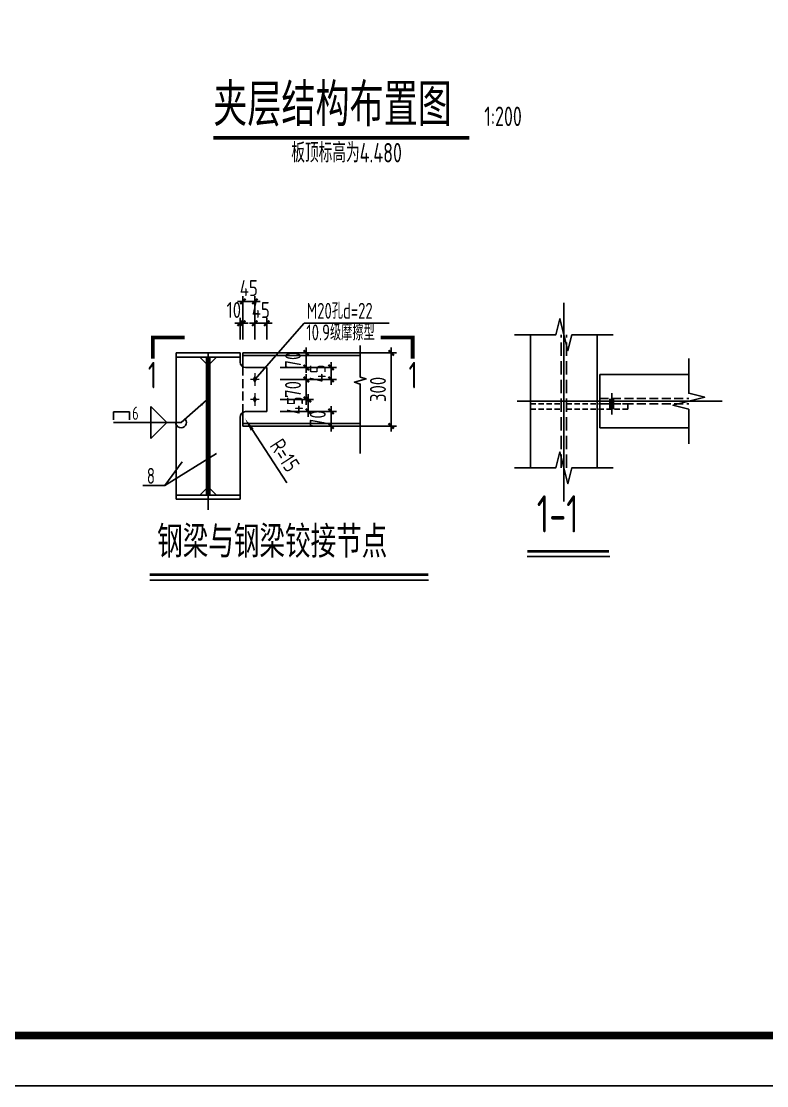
# Model space of a CAD drawing. Extents: x 180850 to 1399066, y 113487 to 334416.
# Drawn here: x 585279 to 606269, y 136382 to 166362 of the extents above; entities that cross this region are included whole.
import ezdxf
from ezdxf.enums import TextEntityAlignment as Align

# ---------------------------------------------------------------- set-up
doc = ezdxf.new("R2010")
doc.units = 0
doc.header["$LTSCALE"] = 1000
doc.linetypes.add('DASH', pattern=[0.35, 0.25, -0.1])
doc.linetypes.add('DASHED', pattern=[0.75, 0.5, -0.25])
for name, color, linetype in [('AXIS', 3, 'Continuous'), ('BOLT', 251, 'Continuous'), ('DIM_SYMB', 3, 'Continuous'), ('GL', 150, 'Continuous'), ('GZ', 50, 'Continuous'), ('NUM', 7, 'Continuous'), ('PUB_DIM', 3, 'Continuous'), ('PUB_TEXT', 7, 'Continuous'), ('PUB_TITLE', 4, 'Continuous'), ('PZ', 202, 'Continuous'), ('Steelx', 6, 'DASHED'), ('STXT_HF', 7, 'Continuous'), ('STXT_HF_TEXT', 7, 'Continuous'), ('TEXT', 7, 'Continuous'), ('THIN', 7, 'Continuous')]:
    doc.layers.add(name, color=color, linetype=linetype)
doc.layers.add('螺栓', color=15, linetype='Continuous', lineweight=18)
doc.styles.get("Standard").update_dxf_attribs({"font": 'gbenor.shx', "bigfont": 'gbcbig.shx'})
doc.styles.add('TSSD_Dimension', font='Tssdeng.shx', dxfattribs={"width": 0.8, "bigfont": 'hztxt.shx'})
doc.styles.add('TSSD_Label', font='tssdeng.shx', dxfattribs={"width": 0.7, "bigfont": 'hztxt.shx'})
doc.styles.add('TSSD_Norm', font='tssdeng.shx', dxfattribs={"bigfont": 'hztxt.shx'})
doc.styles.add('XD2008', font='tssdeng.shx', dxfattribs={"width": 0.7, "bigfont": 'hztxt.shx'})
doc.styles.add('标准字体', font='tssdeng.shx', dxfattribs={"width": 0.7, "bigfont": 'tssdchn.shx'})
doc.dimstyles.new('TSAN_20_150', dxfattribs={"dimtxt": 450, "dimasz": 150, "dimexe": 150, "dimexo": 375, "dimgap": 150, "dimtad": 2, "dimlfac": 0.133333, "dimzin": 0, "dimdsep": 46, "dimtxsty": 'TSSD_Dimension', "dimblk": 'CLOSEDBLANK', "dimblk1": 'CLOSEDBLANK', "dimblk2": 'CLOSEDBLANK', "dimcen": 0, "dimdle": 150, "dimclrt": 7, "dimadec": 0, "dimazin": 0, "dimtfac": 1, "dimtdec": 0, "dimtix": 1, "dimtmove": 2, "dimatfit": 3, "dimldrblk": 'CLOSEDBLANK', "dimfxl": 1, "dimtolj": 1, "dimtzin": 0, "dimarcsym": 0})
doc.dimstyles.new('TSSD_20_150', dxfattribs={"dimtxt": 450, "dimasz": 150, "dimexe": 150, "dimexo": 375, "dimgap": 150, "dimtad": 1, "dimdec": 0, "dimlfac": 0.133333, "dimzin": 0, "dimdsep": 46, "dimtxsty": 'TSSD_Dimension', "dimblk": 'ARCHTICK', "dimcen": 0, "dimdle": 150, "dimclrt": 7, "dimadec": 0, "dimazin": 0, "dimtfac": 1, "dimtdec": 0, "dimtix": 1, "dimtmove": 2, "dimatfit": 3, "dimfxl": 1, "dimtolj": 1, "dimtzin": 0, "dimarcsym": 0})
doc.dimstyles.new('TSSD_LEADER_STYLE_200.0', dxfattribs={"dimtxt": 0.18, "dimasz": 200, "dimexe": 0.18, "dimexo": 0.0625, "dimgap": 0.09, "dimtad": 0, "dimtih": 1, "dimtoh": 1, "dimdec": 4, "dimzin": 0, "dimdsep": 46, "dimtxsty": 'Standard', "dimcen": 0.09, "dimadec": 0, "dimazin": 0, "dimtfac": 1, "dimtdec": 4, "dimtofl": 0, "dimtmove": 0, "dimatfit": 3, "dimfxl": 1, "dimtolj": 1, "dimtzin": 0, "dimarcsym": 0})

# ---------------------------------------------------------------- blocks, each defined once
blk = doc.blocks.new('_ClosedBlank')
at = {"color": 0}
blk.add_lwpolyline([(0, 0, 0, 0.658, 0), (-2.5, 0, 0.658, 0.658, 0)], format="xyseb", dxfattribs=at)
blk = doc.blocks.new('*D25')
at = {"layer": 'AXIS', "color": 0, "lineweight": -2, "transparency": 16777216}
blk.add_line((592755, 153360), (591658, 155048), dxfattribs=at)
at = {"layer": 'Defpoints', "color": 0, "transparency": 16777216}
for p in [(591483, 155317), (591576, 155173)]:
    blk.add_point(p, dxfattribs=at)
at = {"layer": 'AXIS', "color": 0, "lineweight": -2, "transparency": 16777216, "xscale": 150, "yscale": 150, "zscale": 150, "rotation": 123.0198582543646}
blk.add_blockref('_ClosedBlank', (591576, 155173), dxfattribs=at)
at = {"layer": 'AXIS', "color": 7, "transparency": 16777216, "insert": (592697, 154137), "char_height": 450, "attachment_point": 5, "rotation": 303.0199, "style": 'TSSD_Dimension'}
blk.add_mtext('\\A1;R=15', dxfattribs=at)
blk = doc.blocks.new('高强螺栓')
at = {"layer": '螺栓'}
for p, q in [((16, 0), (-16, 0)), ((0, 24), (0, -24))]:
    blk.add_line(p, q, dxfattribs=at)
blk.add_solid([(-8, 0), (0, 16), (0, -16), (8, 0)], dxfattribs=at)
blk = doc.blocks.new('_ArchTick')
at = {"color": 0, "linetype": 'ByBlock', "const_width": 0.4}
blk.add_lwpolyline([(-0.5, -0.5), (0.5, 0.5)], dxfattribs=at)
blk = doc.blocks.new('*D26')
at = {"layer": 'AXIS', "color": 0, "lineweight": -2, "transparency": 16777216}
for p, q in [((592567, 155711), (593510, 155711)), ((593360, 155711), (593360, 155861)), ((593360, 155711), (593360, 155374)), ((592567, 155374), (593510, 155374)), ((593360, 155374), (593360, 155224))]:
    blk.add_line(p, q, dxfattribs=at)
at = {"layer": 'Defpoints', "color": 0, "transparency": 16777216}
for p in [(592192, 155711), (592192, 155374), (593360, 155374)]:
    blk.add_point(p, dxfattribs=at)
at = {"layer": 'AXIS', "color": 0, "lineweight": -2, "transparency": 16777216, "xscale": 150, "yscale": 150, "zscale": 150}
for p, rotation in [((593360, 155711), 270), ((593360, 155374), 90)]:
    blk.add_blockref('_ArchTick', p, dxfattribs=dict(at, rotation=rotation))
at = {"layer": 'AXIS', "color": 7, "transparency": 16777216, "insert": (592985, 155543), "char_height": 450, "attachment_point": 5, "rotation": 90, "style": 'TSSD_Dimension'}
blk.add_mtext('\\A1;45', dxfattribs=at)
blk = doc.blocks.new('*D27')
at = {"layer": 'AXIS', "color": 0, "lineweight": -2, "transparency": 16777216}
for p, q in [((591854, 157399), (591854, 158006)), ((592192, 157399), (592192, 158006)), ((591854, 157856), (591704, 157856)), ((592192, 157856), (591854, 157856)), ((592192, 157856), (592342, 157856))]:
    blk.add_line(p, q, dxfattribs=at)
at = {"layer": 'Defpoints', "color": 0, "transparency": 16777216}
for p in [(591854, 157856), (591854, 157024), (592192, 157024)]:
    blk.add_point(p, dxfattribs=at)
at = {"layer": 'AXIS', "color": 0, "lineweight": -2, "transparency": 16777216, "xscale": 150, "yscale": 150, "zscale": 150}
blk.add_blockref('_ArchTick', (591854, 157856), dxfattribs=at)
at = {"layer": 'AXIS', "color": 0, "lineweight": -2, "transparency": 16777216, "xscale": 150, "yscale": 150, "zscale": 150, "rotation": 180}
blk.add_blockref('_ArchTick', (592192, 157856), dxfattribs=at)
at = {"layer": 'AXIS', "color": 7, "transparency": 16777216, "insert": (592023, 158231), "char_height": 450, "attachment_point": 5, "style": 'TSSD_Dimension'}
blk.add_mtext('\\A1;45', dxfattribs=at)
blk = doc.blocks.new('*D28')
at = {"layer": 'AXIS', "color": 0, "lineweight": -2, "transparency": 16777216}
for p, q in [((592567, 155374), (594153, 155374)), ((594003, 155374), (594003, 155524)), ((594003, 154961), (594003, 155374)), ((593729, 154961), (594153, 154961)), ((594003, 154961), (594003, 154811))]:
    blk.add_line(p, q, dxfattribs=at)
at = {"layer": 'Defpoints', "color": 0, "transparency": 16777216}
for p in [(592192, 155374), (594003, 155374), (593354, 154961)]:
    blk.add_point(p, dxfattribs=at)
at = {"layer": 'AXIS', "color": 0, "lineweight": -2, "transparency": 16777216, "xscale": 150, "yscale": 150, "zscale": 150}
for p, rotation in [((594003, 155374), 270), ((594003, 154961), 90)]:
    blk.add_blockref('_ArchTick', p, dxfattribs=dict(at, rotation=rotation))
at = {"layer": 'AXIS', "color": 7, "transparency": 16777216, "insert": (593628, 155168), "char_height": 450, "attachment_point": 5, "rotation": 90, "style": 'TSSD_Dimension'}
blk.add_mtext('\\A1;70', dxfattribs=at)
blk = doc.blocks.new('*D29')
at = {"layer": 'AXIS', "color": 0, "lineweight": -2, "transparency": 16777216}
for p, q in [((593304, 157024), (593304, 157174)), ((592564, 157024), (593454, 157024)), ((593304, 156611), (593304, 157024)), ((592567, 156611), (593454, 156611)), ((593304, 156611), (593304, 156461))]:
    blk.add_line(p, q, dxfattribs=at)
at = {"layer": 'Defpoints', "color": 0, "transparency": 16777216}
for p in [(592189, 157024), (593304, 157024), (592192, 156611)]:
    blk.add_point(p, dxfattribs=at)
at = {"layer": 'AXIS', "color": 0, "lineweight": -2, "transparency": 16777216, "xscale": 150, "yscale": 150, "zscale": 150}
for p, rotation in [((593304, 157024), 270), ((593304, 156611), 90)]:
    blk.add_blockref('_ArchTick', p, dxfattribs=dict(at, rotation=rotation))
at = {"layer": 'AXIS', "color": 7, "transparency": 16777216, "insert": (592929, 156818), "char_height": 450, "attachment_point": 5, "rotation": 90, "style": 'TSSD_Dimension'}
blk.add_mtext('\\A1;70', dxfattribs=at)
blk = doc.blocks.new('*D30')
at = {"layer": 'AXIS', "color": 0, "lineweight": -2, "transparency": 16777216}
for p, q in [((595696, 154811), (595696, 157174)), ((593729, 157024), (595846, 157024)), ((593729, 154961), (595846, 154961))]:
    blk.add_line(p, q, dxfattribs=at)
at = {"layer": 'Defpoints', "color": 0, "transparency": 16777216}
for p in [(593354, 157024), (595696, 157024), (593354, 154961)]:
    blk.add_point(p, dxfattribs=at)
at = {"layer": 'AXIS', "color": 0, "lineweight": -2, "transparency": 16777216, "xscale": 150, "yscale": 150, "zscale": 150}
for p, rotation in [((595696, 157024), 90), ((595696, 154961), 270)]:
    blk.add_blockref('_ArchTick', p, dxfattribs=dict(at, rotation=rotation))
at = {"layer": 'AXIS', "color": 7, "transparency": 16777216, "insert": (595321, 155993), "char_height": 450, "attachment_point": 5, "rotation": 90, "style": 'TSSD_Dimension'}
blk.add_mtext('\\A1;300', dxfattribs=at)
blk = doc.blocks.new('*D31')
at = {"layer": 'AXIS', "color": 0, "lineweight": -2, "transparency": 16777216}
for p, q in [((591442, 157399), (591442, 158006)), ((591517, 157399), (591517, 158006)), ((591442, 157856), (591292, 157856)), ((591517, 157856), (591442, 157856)), ((591517, 157856), (591667, 157856))]:
    blk.add_line(p, q, dxfattribs=at)
at = {"layer": 'Defpoints', "color": 0, "transparency": 16777216}
for p in [(591442, 157856), (591442, 157024), (591517, 157024)]:
    blk.add_point(p, dxfattribs=at)
at = {"layer": 'AXIS', "color": 0, "lineweight": -2, "transparency": 16777216, "xscale": 150, "yscale": 150, "zscale": 150}
blk.add_blockref('_ArchTick', (591442, 157856), dxfattribs=at)
at = {"layer": 'AXIS', "color": 0, "lineweight": -2, "transparency": 16777216, "xscale": 150, "yscale": 150, "zscale": 150, "rotation": 180}
blk.add_blockref('_ArchTick', (591517, 157856), dxfattribs=at)
at = {"layer": 'AXIS', "color": 7, "transparency": 16777216, "insert": (591263, 158231), "char_height": 450, "attachment_point": 5, "style": 'TSSD_Dimension'}
blk.add_mtext('\\A1;10', dxfattribs=at)
blk = doc.blocks.new('*D32')
at = {"layer": 'AXIS', "color": 0, "lineweight": -2, "transparency": 16777216}
for p, q in [((591517, 157399), (591517, 158623)), ((591854, 157399), (591854, 158623)), ((591517, 158473), (591367, 158473)), ((591517, 158473), (591854, 158473)), ((591854, 158473), (592004, 158473))]:
    blk.add_line(p, q, dxfattribs=at)
at = {"layer": 'Defpoints', "color": 0, "transparency": 16777216}
for p in [(591854, 158473), (591517, 157024), (591854, 157024)]:
    blk.add_point(p, dxfattribs=at)
at = {"layer": 'AXIS', "color": 0, "lineweight": -2, "transparency": 16777216, "xscale": 150, "yscale": 150, "zscale": 150}
blk.add_blockref('_ArchTick', (591517, 158473), dxfattribs=at)
at = {"layer": 'AXIS', "color": 0, "lineweight": -2, "transparency": 16777216, "xscale": 150, "yscale": 150, "zscale": 150, "rotation": 180}
blk.add_blockref('_ArchTick', (591854, 158473), dxfattribs=at)
at = {"layer": 'AXIS', "color": 7, "transparency": 16777216, "insert": (591685, 158848), "char_height": 450, "attachment_point": 5, "style": 'TSSD_Dimension'}
blk.add_mtext('\\A1;45', dxfattribs=at)
blk = doc.blocks.new('*D33')
at = {"layer": 'AXIS', "color": 0, "lineweight": -2, "transparency": 16777216}
for p, q in [((592567, 156611), (594153, 156611)), ((594003, 156611), (594003, 156761)), ((594003, 156611), (594003, 156274)), ((592567, 156274), (594153, 156274)), ((594003, 156274), (594003, 156124))]:
    blk.add_line(p, q, dxfattribs=at)
at = {"layer": 'Defpoints', "color": 0, "transparency": 16777216}
for p in [(592192, 156611), (592192, 156274), (594003, 156274)]:
    blk.add_point(p, dxfattribs=at)
at = {"layer": 'AXIS', "color": 0, "lineweight": -2, "transparency": 16777216, "xscale": 150, "yscale": 150, "zscale": 150}
for p, rotation in [((594003, 156611), 270), ((594003, 156274), 90)]:
    blk.add_blockref('_ArchTick', p, dxfattribs=dict(at, rotation=rotation))
at = {"layer": 'AXIS', "color": 7, "transparency": 16777216, "insert": (593628, 156443), "char_height": 450, "attachment_point": 5, "rotation": 90, "style": 'TSSD_Dimension'}
blk.add_mtext('\\A1;45', dxfattribs=at)
blk = doc.blocks.new('_WELD004')
at = {"color": 0, "linetype": 'ByBlock'}
for p, q in [((0, 1), (1, 0)), ((0, 0), (0, 1))]:
    blk.add_line(p, q, dxfattribs=at)
blk = doc.blocks.new('_WELD0013')
at = {"color": 0, "linetype": 'ByBlock'}
for p, q in [((0.5, 1), (0, 1)), ((0.5, 0), (0.5, 1)), ((0, 0), (0.5, 0))]:
    blk.add_line(p, q, dxfattribs=at)
blk = doc.blocks.new('*D34')
at = {"layer": 'AXIS', "color": 0, "lineweight": -2, "transparency": 16777216}
for p, q in [((592567, 156274), (593454, 156274)), ((593304, 156274), (593304, 156424)), ((593304, 155711), (593304, 156274)), ((592567, 155711), (593454, 155711)), ((593304, 155711), (593304, 155561))]:
    blk.add_line(p, q, dxfattribs=at)
at = {"layer": 'Defpoints', "color": 0, "transparency": 16777216}
for p in [(592192, 156274), (593304, 156274), (592192, 155711)]:
    blk.add_point(p, dxfattribs=at)
at = {"layer": 'AXIS', "color": 0, "lineweight": -2, "transparency": 16777216, "xscale": 150, "yscale": 150, "zscale": 150}
for p, rotation in [((593304, 156274), 270), ((593304, 155711), 90)]:
    blk.add_blockref('_ArchTick', p, dxfattribs=dict(at, rotation=rotation))
at = {"layer": 'AXIS', "color": 7, "transparency": 16777216, "insert": (592929, 155993), "char_height": 450, "attachment_point": 5, "rotation": 90, "style": 'TSSD_Dimension'}
blk.add_mtext('\\A1;70', dxfattribs=at)

msp = doc.modelspace()

# ---------------------------------------------------------------- linework, layer by layer
at = {"layer": 'AXIS'}
for p, q in [((600557.47, 158429.88), (600557.47, 152838.38)), ((590541.6, 157023.94), (590541.6, 152598.94)), ((605013.48, 155660.44), (599244.97, 155660.44)), ((601906.64, 155285.44), (601906.64, 155885.44))]:
    msp.add_line(p, q, dxfattribs=at)
at = {"layer": 'BOLT', "const_width": 150}
msp.add_lwpolyline([(601906.64, 155735.44), (601906.64, 155435.44)], dxfattribs=at)
at = {"layer": 'DIM_SYMB', "const_width": 105}
msp.add_lwpolyline([(590683.55, 163079.8), (597895.7, 163079.8)], dxfattribs=at)
at = {"layer": 'GL'}
for p, q in [((589641.6, 157023.94), (589641.6, 156903.94)), ((589641.6, 157023.94), (591441.6, 157023.94)), ((589641.6, 156903.94), (591441.6, 156903.94)), ((590496.6, 156903.94), (590496.6, 153018.94)), ((590586.6, 156903.94), (590586.6, 153018.94)), ((591441.6, 157023.94), (591441.6, 156903.94)), ((591516.6, 157023.94), (594823.52, 157023.94)), ((591516.6, 157023.94), (591516.6, 156631.54)), ((591516.6, 156948.94), (594823.52, 156948.94)), ((601565.2, 156410.44), (601565.2, 154910.44)), ((601565.2, 156410.44), (604075.44, 156410.44)), ((591516.6, 155345.89), (591516.6, 154957.69)), ((591516.6, 155036.44), (594823.52, 155036.44)), ((591516.6, 154961.44), (594823.52, 154961.44)), ((601565.2, 154910.44), (604075.44, 154910.44)), ((589641.6, 152898.94), (589641.6, 153018.94)), ((589641.6, 153018.94), (591441.6, 153018.94)), ((591441.6, 152898.94), (591441.6, 153018.94)), ((589641.6, 152898.94), (591441.6, 152898.94))]:
    msp.add_line(p, q, dxfattribs=at)
at = {"layer": 'GL', "linetype": 'DASH'}
for p, q in [((591516.6, 156631.54), (591516.6, 155345.89)), ((601565.2, 155585.44), (601565.2, 155735.44)), ((601565.2, 155735.44), (604075.44, 155735.44)), ((601565.2, 155585.44), (604075.44, 155585.44))]:
    msp.add_line(p, q, dxfattribs=at)
at = {"layer": 'GL'}
for points in [[(594823.52, 157233.94), (594823.52, 156340.39), (594988.52, 156287.89), (594658.52, 156197.89), (594823.52, 156145.39), (594823.52, 154188.94)], [(604075.44, 156860.44), (604075.44, 155885.44), (604525.44, 155772.94), (603625.44, 155547.94), (604075.44, 155435.44), (604075.44, 154460.44)]]:
    msp.add_lwpolyline(points, dxfattribs=at)
at = {"layer": 'GZ'}
for p, q in [((599619.97, 153785.44), (599619.97, 157535.44)), ((601494.97, 153785.44), (601494.97, 157535.44))]:
    msp.add_line(p, q, dxfattribs=at)
at = {"layer": 'GZ', "linetype": 'DASH', "ltscale": 1.5}
for p, q in [((600482.47, 153785.44), (600482.47, 157535.44)), ((600632.47, 153785.44), (600632.47, 157535.44))]:
    msp.add_line(p, q, dxfattribs=at)
at = {"layer": 'GZ'}
for points in [[(599169.97, 157535.44), (600332.47, 157535.44), (600444.97, 157985.44), (600669.97, 157085.44), (600782.47, 157535.44), (601944.97, 157535.44)], [(599169.97, 153785.44), (600332.47, 153785.44), (600444.97, 154235.44), (600669.97, 153335.44), (600782.47, 153785.44), (601944.97, 153785.44)]]:
    msp.add_lwpolyline(points, dxfattribs=at)
at = {"layer": 'NUM', "const_width": 75}
for points in [[(599527.32, 151436.88), (601827.32, 151436.88)], [(588894.87, 150771.5), (596741.52, 150771.5)]]:
    msp.add_lwpolyline(points, dxfattribs=at)
at = {"layer": 'PUB_DIM', "const_width": 105}
for points in [[(589883.15, 157458.6), (588983.15, 157458.6), (588983.15, 156858.6)], [(595399.93, 157458.6), (596299.93, 157458.6), (596299.93, 156858.6)]]:
    msp.add_lwpolyline(points, dxfattribs=at)
at = {"layer": 'PUB_TITLE'}
msp.add_lwpolyline([(552677.75, 220381.89), (671606.93, 220381.89), (671606.93, 136381.97), (552677.75, 136381.97)], close=True, dxfattribs=at)
at = {"layer": 'PUB_TITLE', "const_width": 212.12}
msp.add_lwpolyline([(556213.1, 137796.11), (556213.1, 218967.75), (670192.79, 218967.75), (670192.79, 137796.11)], close=True, dxfattribs=at)
at = {"layer": 'PZ'}
for p, q in [((589641.6, 156903.94), (589641.6, 153018.94)), ((590309.1, 156903.94), (590496.6, 156716.44)), ((590774.1, 156903.94), (590586.6, 156716.44)), ((591441.6, 156903.94), (591441.6, 156761.44)), ((591591.6, 156611.44), (592191.6, 156611.44)), ((592191.6, 156611.44), (592191.6, 155373.94)), ((591591.6, 155373.94), (592191.6, 155373.94)), ((591441.6, 155207.65), (591441.6, 153018.94)), ((590309.1, 153018.94), (590496.6, 153206.44)), ((590774.1, 153018.94), (590586.6, 153206.44))]:
    msp.add_line(p, q, dxfattribs=at)
at = {"layer": 'PZ', "linetype": 'DASHED', "ltscale": 0.3}
for p, q in [((599619.97, 155585.44), (600482.47, 155585.44)), ((599619.97, 155435.44), (600482.47, 155435.44)), ((600632.47, 155585.44), (602357.47, 155585.44)), ((600632.47, 155435.44), (602357.47, 155435.44))]:
    msp.add_line(p, q, dxfattribs=at)
at = {"layer": 'PZ'}
for centre, radius, start, end in [((591591.6, 156761.44), 150, 180, 270), ((591612.21, 155204.55), 170.65, 96.939331, 181.042495)]:
    msp.add_arc(centre, radius, start, end, dxfattribs=at)
at = {"layer": 'Steelx'}
for p, q in [((599619.97, 155435.44), (599619.97, 155585.44)), ((600632.47, 155435.44), (600632.47, 155585.44))]:
    msp.add_line(p, q, dxfattribs=at)
at = {"layer": 'Steelx', "ltscale": 0.3}
msp.add_line((602357.47, 155435.44), (602357.47, 155585.44), dxfattribs=at)
at = {"layer": 'STXT_HF'}
msp.add_line((589776.08, 155062.47), (587877.32, 155062.47), dxfattribs=at)
msp.add_arc((589776.08, 155062.47), 150, 180, 37.565166, dxfattribs=at)
at = {"layer": 'TEXT', "color": 3}
for p, q in [((591854.1, 156273.94), (593241.42, 157863.93)), ((595634.54, 157863.93), (593241.42, 157863.93)), ((589320.51, 153287.24), (590779.93, 154187.86)), ((589320.51, 153287.24), (589810.75, 153955.55)), ((589320.51, 153287.24), (588702.4, 153287.24))]:
    msp.add_line(p, q, dxfattribs=at)
at = {"layer": 'THIN'}
for points in [[(599527.32, 151286.88), (601855.75, 151286.88)], [(588894.87, 150621.5), (596741.52, 150621.5)]]:
    msp.add_lwpolyline(points, dxfattribs=at)

# ---------------------------------------------------------------- block references
at = {"layer": 'BOLT', "xscale": 7.500000000000003, "yscale": 7.500000000000003, "zscale": 7.500000000000003}
for p in [(591854.1, 156273.94), (591854.1, 155711.44)]:
    msp.add_blockref('高强螺栓', p, dxfattribs=at)
at = {"layer": 'STXT_HF', "yscale": 450.0000000000002}
for name, p, xscale, zscale, rotation in [('_WELD0013', (588327.32, 155137.47), 450.0000000000002, 450.0000000000002, 90), ('_WELD004', (588927.32, 155062.47), -450.0000000000002, 450.0000000000003, 180)]:
    msp.add_blockref(name, p, dxfattribs=dict(at, xscale=xscale, zscale=zscale, rotation=rotation))
at = {"layer": 'STXT_HF', "xscale": 450.0000000000002, "yscale": 450.0000000000002, "zscale": 450.0000000000002}
msp.add_blockref('_WELD004', (588927.32, 155062.47), dxfattribs=at)

# ---------------------------------------------------------------- texts
at = {"layer": 'NUM', "linetype": 'ByBlock', "style": 'TSSD_Norm', "width": 0.8}
msp.add_text('夹层结构布置图', height=1200, dxfattribs=at).set_placement((590683.55, 163409.42))
at = {"layer": 'NUM', "style": 'TSSD_Norm', "width": 0.7}
msp.add_text('1:200', height=550, dxfattribs=at).set_placement((598315.7, 163409.42))
at = {"layer": 'NUM', "style": 'TSSD_Norm'}
for s, height, width, p in [('板顶标高为4.480', 550, 0.7, (592882.51, 162220.62)), ('钢梁与钢梁铰接节点', 900, 0.8, (589104.87, 150981.5))]:
    msp.add_text(s, height=height, dxfattribs=dict(at, width=width)).set_placement(p, align=Align.BOTTOM_LEFT)
at = {"layer": 'PUB_TEXT', "style": 'XD2008', "width": 0.7}
for p in [(588971.47, 156395.58), (596311.62, 156395.58)]:
    msp.add_text('1', height=750, dxfattribs=at).set_placement(p, align=Align.MIDDLE_CENTER)
at = {"layer": 'STXT_HF_TEXT', "style": 'TSSD_Label', "width": 0.7}
msp.add_text('6', height=375, dxfattribs=at).set_placement((588402.32, 155137.47))
at = {"layer": 'TEXT', "width": 0.7}
for s, style, p in [('M20孔d=22 ', 'TSSD_Norm', (593317.76, 157982.27)), ('10.9级摩擦型 ', 'TSSD_Norm', (593304.95, 157374.2)), ('8', '标准字体', (588814.81, 153333.96))]:
    msp.add_text(s, height=450, dxfattribs=dict(at, style=style)).set_placement(p)
at = {"layer": 'TEXT', "style": 'TSSD_Label', "width": 0.7}
msp.add_text('1-1', height=1050, dxfattribs=at).set_placement((599794.75, 151646.88), align=Align.BOTTOM_LEFT)

# ---------------------------------------------------------------- dimensions: what is measured, and where the dimension line sits
at = {"layer": 'AXIS'}
dim = msp.add_linear_dim(base=(591854.1, 158472.9), p1=(591516.6, 157023.94), p2=(591854.1, 157023.94), dimstyle='TSSD_20_150', dxfattribs=at)
dim.commit()
dim.dimension.update_dxf_attribs({"geometry": '*D32', "text_midpoint": (591685.35, 158847.9)})
dim = msp.add_linear_dim(base=(591441.6, 157855.51), p1=(591516.6, 157023.94), p2=(591441.6, 157023.94), dimstyle='TSSD_20_150', dxfattribs=at)
dim.commit()
dim.dimension.update_dxf_attribs({"geometry": '*D31', "text_midpoint": (591262.68, 158230.51), "dimtype": 160})
for base, p1, p2, angle, picture, middle in [((591854.1, 157855.51), (592191.6, 157023.94), (591854.1, 157023.94), 180, '*D27', (592022.85, 158230.51)), ((594002.9, 156273.94), (592191.6, 156611.44), (592191.6, 156273.94), 270, '*D33', (593627.9, 156442.69)), ((593359.75, 155373.94), (592191.6, 155711.44), (592191.6, 155373.94), 270, '*D26', (592984.75, 155542.69))]:
    dim = msp.add_linear_dim(base=base, p1=p1, p2=p2, angle=angle, dimstyle='TSSD_20_150', dxfattribs=at)
    dim.commit()
    dim.dimension.update_dxf_attribs({"geometry": picture, "text_midpoint": middle})
for base, p1, p2, text, picture, middle in [((593303.8, 157023.94), (592191.6, 156611.44), (592189.37, 157023.94), '70', '*D29', (592928.8, 156817.69)), ((595695.7, 157023.94), (593354.1, 154961.44), (593354.1, 157023.94), '300', '*D30', (595320.7, 155992.69)), ((593303.8, 156273.94), (592191.6, 155711.44), (592191.6, 156273.94), '70', '*D34', (592928.8, 155992.69)), ((594002.9, 155373.94), (593354.1, 154961.44), (592191.6, 155373.94), '70', '*D28', (593627.9, 155167.69))]:
    dim = msp.add_linear_dim(base=base, p1=p1, p2=p2, angle=90, text=text, dimstyle='TSSD_20_150', dxfattribs=at)
    dim.commit()
    dim.dimension.update_dxf_attribs({"geometry": picture, "text_midpoint": middle})
dim = msp.add_radius_dim(center=(591483.44, 155316.52), mpoint=(591576.43, 155173.44), text='R=15', dimstyle='TSAN_20_150', override={"dimdec": 0, "dimtix": 0, "dimtofl": 0, "dimtmove": 1}, dxfattribs=at)
dim.commit()
dim.dimension.update_dxf_attribs({"geometry": '*D25', "text_midpoint": (592382.53, 153933.1), "dimtype": 164})

# ---------------------------------------------------------------- leaders
at = {"layer": 'STXT_HF'}
msp.add_leader([(590496.6, 155688.42), (589776.08, 155062.47)], dimstyle='TSSD_LEADER_STYLE_200.0', dxfattribs=at)

doc.saveas('drawing.dxf')
